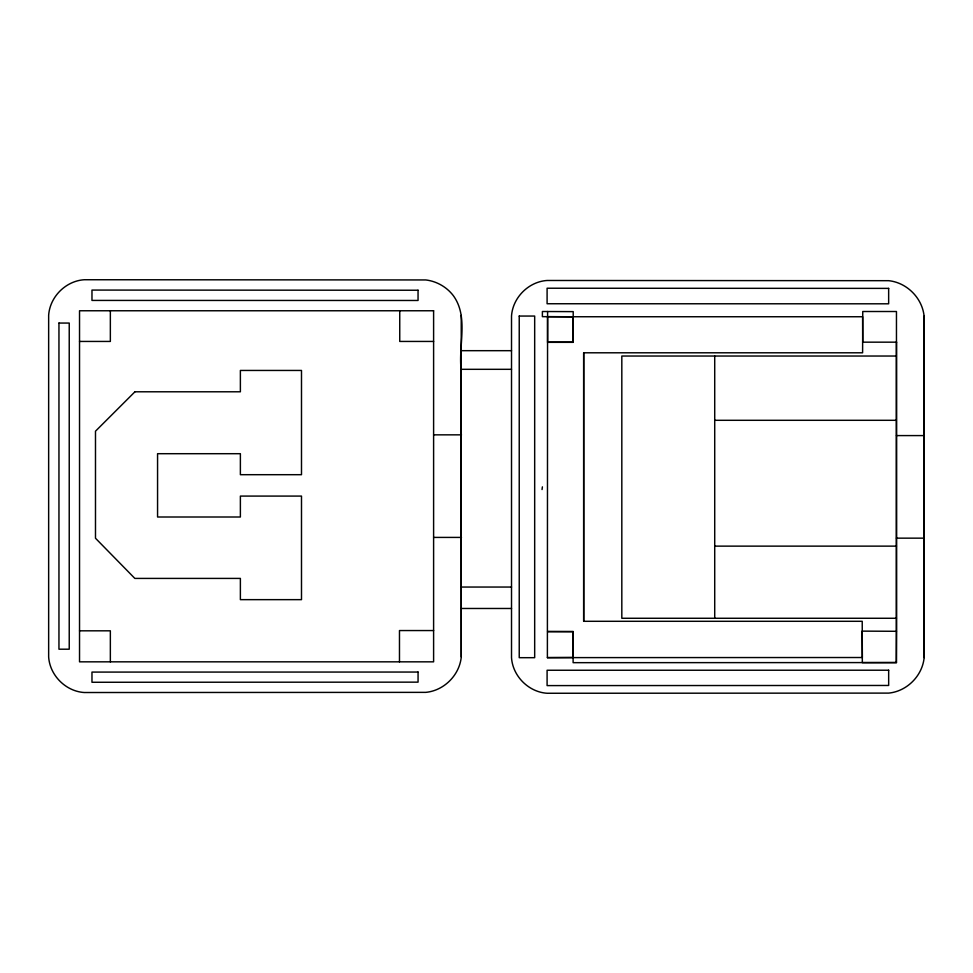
<?xml version="1.0" encoding="UTF-8"?>
<svg xmlns="http://www.w3.org/2000/svg" width="973" height="973" viewBox="0 0 973 973"><rect width="100%" height="100%" fill="white"/><g stroke="black" fill="none" stroke-linecap="round" stroke-linejoin="round"><path stroke-width="1.46" d="M461.275 656.884L461.105 369.314C458.344 345.038 468.816 316.797 453.248 295.549C446.643 286.95 436.561 281.221 425.785 279.944L84.237 279.738C65.75 280.942 49.854 296.838 48.65 315.313L48.65 656.945C49.854 675.42 65.75 691.329 84.237 692.521L425.809 692.362C444.029 690.648 459.56 675.104 461.275 656.884L461.238 315.386M573.097 657.59L573.206 631.562L573.206 657.517L547.385 657.626L573.097 657.59L573.121 662.674L896.461 662.577L896.461 311.506L862.759 311.506L862.601 352.798L583.678 352.798L583.678 621.297L862.224 621.297L862.333 662.637L896.461 662.577M573.219 342.338L573.219 316.748L542.375 316.663L542.399 311.506L573.206 311.628L573.219 342.338L547.592 342.338L547.592 311.506M573.109 657.614L862.333 657.517L862.175 631.124L896.461 631.295L896.461 342.168M924.143 657.626L924.095 316.128C922.234 297.969 906.8 282.547 888.653 280.686L547.094 280.479C528.619 281.671 512.71 297.58 511.518 316.055L511.518 657.687C512.71 676.162 528.619 692.071 547.094 693.263L888.665 693.104C906.885 691.377 922.416 675.846 924.143 657.626L924.095 316.128M547.385 657.626L547.568 316.663L573.219 316.784M542.046 489.553L542.399 486.865M573.219 316.748L862.601 316.748L862.759 342.168M79.531 341.438L110.35 341.438L110.35 310.764M433.605 341.438L399.745 341.438L399.745 310.764M547.568 342.168L573.219 342.168M862.601 342.168L896.62 342.168M461.105 350.681L511.518 350.681M896.34 356.033L621.82 356.033L621.82 618.269L896.449 618.269M461.105 369.314L511.518 369.314M714.717 420.3L896.34 420.3M433.605 434.846L461.482 434.846M896.461 435.588L924.35 435.588M433.605 537.412L461.482 537.412M896.461 538.154L924.35 538.154M714.717 546.133L896.449 546.133M461.141 587.047L511.518 587.047M461.141 608.478L511.518 608.478M433.605 630.553L399.477 630.553L399.477 661.835M79.531 630.82L110.35 630.82L110.35 661.835M573.206 631.562L547.568 631.562L573.097 631.635M896.461 631.295L896.303 662.418M714.717 356.033L714.717 618.269M583.678 352.798L583.678 621.297M58.952 323.06L58.952 649.198L69.229 649.198L69.229 323.06L58.952 323.06M519.229 316.055L519.229 657.687L534.676 657.687L534.676 316.055L519.229 316.055M134.943 391.791L95.488 431.197L95.488 538.239L134.846 578.412L240.38 578.412L240.38 599.648L301.496 599.648L301.496 496.084L240.38 496.084L240.38 517.004L157.565 517.004L157.565 453.698L240.38 453.698L240.38 474.69L301.496 474.69L301.496 370.445L240.38 370.445L240.38 391.791L134.943 391.791M888.653 288.385L547.094 288.227L547.094 303.746L888.653 303.807L888.653 288.385M418.049 290.234L91.973 290.076L91.973 300.426L418.049 300.475L418.049 290.234M433.605 310.764L79.531 310.764L79.531 661.835L433.605 661.835L433.605 310.764M888.665 670.215L547.094 670.251L547.094 685.6L888.665 685.466L888.665 670.215M418.062 672.051L91.973 672.088L91.973 682.268L418.062 682.146L418.062 672.051"/></g></svg>
